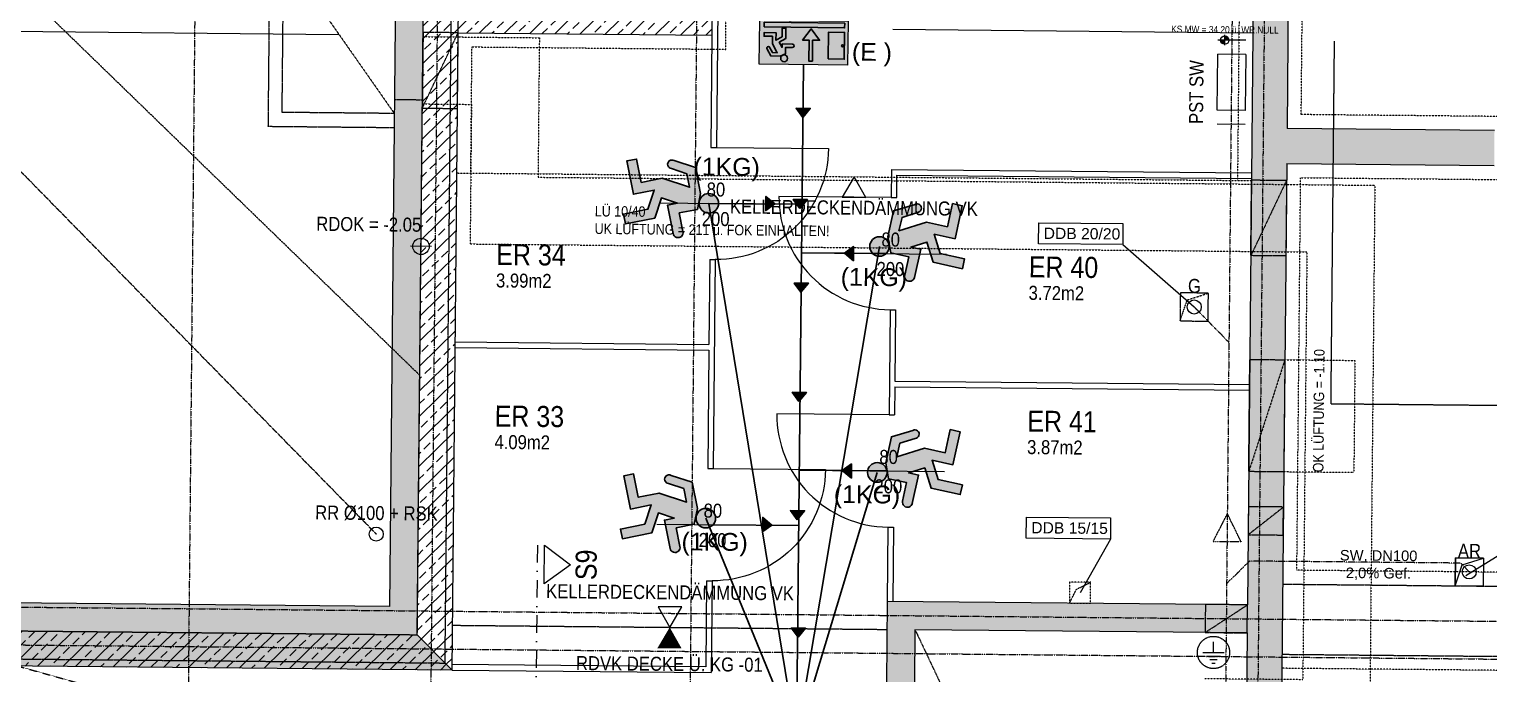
# Model space of a CAD drawing. Header units: millimetres. Extents: x 129024 to 200890, y -97881 to 32593.
# Drawn here: x 173659 to 184072, y -35826 to -31230 of the extents above; entities that cross this region are included whole.
import ezdxf
from ezdxf.enums import TextEntityAlignment as Align

# ---------------------------------------------------------------- set-up
doc = ezdxf.new("R2010")
doc.units = ezdxf.units.MM
for name, pattern in [('ACAD_ISO08W100', [36, 24, -3, 6, -3]), ('DASHDOT', [1, 0.5, -0.25, 0, -0.25]), ('HIDDEN', [0.375, 0.25, -0.125]), ('HIDDEN2', [0.1875, 0.125, -0.0625]), ('STRICHPUNKT', [1, 0.5, -0.25, 0, -0.25]), ('STRICHPUNKTX2', [2, 1, -0.5, 0, -0.5])]:
    doc.linetypes.add(name, pattern=pattern)
for name, color, linetype in [('00-TXT---------M0', 8, 'Continuous'), ('01-HID-G00-Lk2-ENTWÄSSERUNG', 8, 'HIDDEN2'), ('01-SCH-G00-Lk2-M0', 8, 'STRICHPUNKTX2'), ('01-SYM-G00-Lk2-M0', 8, 'Continuous'), ('01-TXT---------M0', 1, 'Continuous'), ('01-TXT---------PP', 1, 'Continuous'), ('01-TXT-G00-Lk2-M0', 1, 'Continuous'), ('02-AXO-G00-Lk2-M0', 8, 'STRICHPUNKT'), ('02-DIM-G00-Lk2-ACHSEN', 251, 'Continuous'), ('02-FIL-G00-Lk2-LILA', 223, 'Continuous'), ('02-FIL-G00-Lk2-STB', 8, 'Continuous'), ('02-HID-G00-Lk2-M0', 8, 'HIDDEN2'), ('02-TWA-G00-Lk2-M0', 4, 'Continuous'), ('02-TWE-G00-Lk2-M0', 8, 'Continuous'), ('02-WDA-G00-Lk2-M0', 8, 'Continuous'), ('02_PKW-G00-Lk2-M0', 6, 'Continuous'), ('03-ANS-G00-Lk2-M0', 8, 'Continuous'), ('03-HID-G00-LK2-M0', 8, 'HIDDEN2'), ('03-SYM-G00-LK2-M0', 8, 'Continuous'), ('03-TXT-G00-Lk2-M0', 8, 'Continuous'), ('05-TXT--------M0', 8, 'Continuous'), ('05-TXT-G00-LK2-M0', 8, 'Continuous'), ('07-RWK-G00-Lk2-M0', 150, 'HIDDEN'), ('07-SAN-G00-Lk2-LÜFTUNGEN', 80, 'HIDDEN2'), ('07-SWK-G00-Lk2-M0', 34, 'STRICHPUNKT'), ('07-SWK-G00-Lk2-TXT', 34, 'Continuous'), ('07-SYM-G00-Lk2-M0', 8, 'Continuous'), ('07-TXT---------M0', 8, 'Continuous'), ('07_SYM-G00-LK2-HLP', 6, 'Continuous')]:
    doc.layers.add(name, color=color, linetype=linetype)
doc.layers.add('E_ERDUNG', color=150, linetype='ACAD_ISO08W100', true_color=0x0f87ff)
doc.styles.add('ARIAL', font='arial.ttf', dxfattribs={"width": 0.85})
doc.styles.add('ET_LEGENDE - Wohnung$0$ROMANS', font='romans.shx', dxfattribs={"width": 0.6})
doc.styles.get("Standard").update_dxf_attribs({"font": 'arial.ttf'})
doc.dimstyles.new('pp chromy&schneider', dxfattribs={"dimscale": 0.005, "dimtxt": 25, "dimasz": 10, "dimexe": 0, "dimexo": 0, "dimgap": 5, "dimtad": 1, "dimdec": 1, "dimlfac": 100, "dimrnd": 0.1, "dimzin": 9, "dimdsep": 46, "dimtxsty": 'ARIAL', "dimblk": 'c&s kote', "dimcen": 0, "dimse1": 1, "dimse2": 1, "dimclrd": 8, "dimclrt": 8, "dimadec": 0, "dimazin": 0, "dimtfac": 0.75, "dimtdec": 1, "dimtix": 1, "dimtmove": 2, "dimatfit": 0, "dimldrblk": 'NONE', "dimfxl": 1, "dimtolj": 1, "dimlwd": -1, "dimarcsym": 0})
pattern_1 = [(44.45009, (103083.84, -85315.77), (-88.93653, 90.66032), []), (44.45009, (103173.64, -85316.63), (-88.93653, 90.66032), [63.5, -31.75])]

# ---------------------------------------------------------------- blocks, each defined once
blk = doc.blocks.new('*U247')
for p, q in [((-98, 0), (98, 0)), ((0, 0), (0, 98)), ((-65, -33), (65, -33)), ((-33, -65), (33, -65)), ((-16, -98), (16, -98))]:
    blk.add_line(p, q)
blk.add_ellipse((0, 0), major_axis=(-104, 104), ratio=1, start_param=3.926991, end_param=10.210176)
at = {"style": 'ET_LEGENDE - Wohnung$0$ROMANS', "width": 0.6, "flags": 1}
for tag, p in [('RAUMBUCHNUMMER', (0, -425)), ('ANLAGE', (0, -575))]:
    blk.add_attdef(tag, text='', height=100, dxfattribs=at).set_placement(p, align=Align.MIDDLE)
for tag, p in [('TEILANLAGE_NR', (0, -725)), ('KOMPONENTE', (0, -875)), ('KOMPONENTE_NR', (0, -1025)), ('BEZEICHNUNG', (0, -1175)), ('TYP', (0, -1325)), ('HERSTELLER', (0, -1475)), ('MODEL', (0, -1625)), ('LEISTUNG_MAX', (0, -1775)), ('SPEZIFISCH_1', (0, -1925)), ('SPEZIFISCH_2', (0, -2075)), ('SPEZIFISCH_3', (0, -2225)), ('SPEZIFISCH_4', (0, -2375)), ('SPEZIFISCH_5', (0, -2525)), ('GEWERKE_CODE', (0, -2675)), ('LV_POS', (0, -2825)), ('ZAEHLER', (0, -2975)), ('PLATZHALTER_1', (0, -3125)), ('PLATZHALTER_2', (0, -3275)), ('PLATZHALTER_3', (0, -3425)), ('JOBLISTE_VDMA', (0, -3575)), ('ET_SPEZIFISCH_1', (0, -3725)), ('ET_SPEZIFISCH_2', (0, -3875)), ('ET_SPEZIFISCH_3', (0, -4025)), ('ET_SPEZIFISCH_4', (0, -4175)), ('ET_SPEZIFISCH_5', (0, -4325)), ('ET_SPEZIFISCH_6', (0, -4475)), ('ET_SPEZIFISCH_7', (0, -4625))]:
    blk.add_attdef(tag, text='', height=100, dxfattribs=at).set_placement(p, align=Align.MIDDLE_CENTER)
blk = doc.blocks.new('01-SQM')
at = {"layer": '01-TXT---------M0', "color": 1, "style": 'ARIAL', "width": 0.85}
blk.add_attdef('ROOM', (0, 0), '', height=0.15, dxfattribs=at)
blk.add_attdef('AREA', text='', height=0.1, dxfattribs=at).set_placement((0, -0.06), align=Align.TOP_LEFT)
at = {"layer": '01-TXT---------PP', "color": 1, "style": 'ARIAL', "width": 0.85}
blk.add_attdef('NR', text='', height=0.15, dxfattribs=at).set_placement((-0.117, 0), align=Align.RIGHT)
blk.add_attdef('FLOOR', text='', height=0.1, dxfattribs=at).set_placement((0, -0.26), align=Align.TOP_LEFT)
blk = doc.blocks.new('05-TXT')
at = {"layer": '05-TXT--------M0'}
blk.add_line((-0.4, 0), (0.4, 0), dxfattribs=at)
at = {"layer": '05-TXT--------M0', "color": 8, "style": 'ARIAL', "width": 0.85}
blk.add_attdef('BREITE', text='', height=0.1, dxfattribs=at).set_placement((0, 0.05), align=Align.CENTER)
blk.add_attdef('HÖHE', text='', height=0.1, rotation=360, dxfattribs=at).set_placement((0, -0.06), align=Align.TOP_CENTER)
blk = doc.blocks.new('03-rar')
blk.add_circle((0, 0), 0.05)
at = {"layer": '01-TXT---------M0', "color": 8, "style": 'ARIAL', "width": 0.85}
blk.add_attdef('RR', text='', height=0.1, dxfattribs=at).set_placement((0, 0.1), align=Align.CENTER)
blk = doc.blocks.new('03-PST')
for p, q in [((0, -0.1), (0, 0.1)), ((0.1, -0.1), (0.1, 0.1)), ((0.1, 0.1), (0.5, 0.1)), ((0.5, -0.1), (0.5, 0.1)), ((0.6, -0.1), (0.6, 0.1)), ((0.5, -0.1), (0.1, -0.1))]:
    blk.add_line(p, q)
at = {"layer": '01-TXT---------M0', "color": 8, "style": 'ARIAL', "width": 0.85}
blk.add_attdef('KS', text='', height=0.1, dxfattribs=at).set_placement((0, 0.3), align=Align.TOP_LEFT)
blk = doc.blocks.new('01-HK1')
for p, q in [((-0.001, -0.074), (-0.001, 0.074)), ((0.074, 0), (-0.075, 0))]:
    blk.add_line(p, q)
blk.add_circle((-0.001, 0), 0.0586)
for points in [[(-0.001, 0.059), (0.041, 0.041), (-0.001, 0)], [(-0.001, 0), (0.058, 0), (0.041, 0.041)], [(-0.059, 0), (-0.042, -0.041), (-0.001, 0)], [(-0.042, -0.041), (-0.001, -0.059), (-0.001, 0)]]:
    blk.add_solid(points)
at = {"layer": '01-TXT---------M0', "color": 8, "style": 'ARIAL', "width": 0.85}
blk.add_attdef('HEIGHT', text='', height=0.1, dxfattribs=at).set_placement((0, 0.2), align=Align.TOP_CENTER)
blk = doc.blocks.new('schnittführung')
at = {"color": 4, "linetype": 'DASHDOT', "ltscale": 0.25}
blk.add_line((0.237, -0.138), (0.237, 1.662), dxfattribs=at)
blk.add_line((0.237, -0.138), (0.237, 1.662), dxfattribs=at)
blk.add_line((0.237, -0.138), (0.237, 1.662), dxfattribs=at)
at = {"color": 4}
blk.add_lwpolyline([(0.187, 0.138), (0.187, -0.138), (0, 0)], close=True, dxfattribs=at)
at = {"layer": '07-TXT---------M0', "color": 9, "style": 'ARIAL', "text_generation_flag": 6, "width": 0.85}
blk.add_attdef('SCHNITT', text='', height=0.15, rotation=270, dxfattribs=at).set_placement((-0.037, 0), align=Align.CENTER)
blk = doc.blocks.new('01-hk4')
blk.add_lwpolyline([(0, 0, 0, 0.270625, 0), (0, 0.234375, 0.270625, 0.270625, 0)], format="xyseb")
at = {"layer": '00-TXT---------M0', "color": 8, "style": 'ARIAL', "width": 0.85}
blk.add_attdef('HEIGHT', text='', height=0.1, dxfattribs=at).set_placement((0, 0.35), align=Align.CENTER)
blk = doc.blocks.new('01-HK2')
for p, q in [((0.098, 0), (-0.098, 0)), ((0, -0.098), (0, 0.098))]:
    blk.add_line(p, q)
blk.add_circle((0, 0), 0.0773)
at = {"layer": '01-TXT---------M0', "color": 8, "style": 'ARIAL', "width": 0.85}
blk.add_attdef('HEIGHT', text='', height=0.1, rotation=360, dxfattribs=at).set_placement((0, 0.132), align=Align.BOTTOM_CENTER)
blk = doc.blocks.new('c&s kote')
at = {"color": 8}
for p, q in [((0, -2), (0, 2)), ((0, 2), (0, -2)), ((-2, 0), (2, 0)), ((2, 0), (-2, 0))]:
    blk.add_line(p, q, dxfattribs=at)
blk.add_circle((0, 0), 0.5, dxfattribs=at)
blk = doc.blocks.new('*D555')
at = {"layer": '02-DIM-G00-Lk2-ACHSEN', "color": 8, "transparency": 16777216}
blk.add_arc((189767, -26285), 378, 359.4577, 89.4425, dxfattribs=at)
at = {"layer": 'Defpoints', "color": 0, "transparency": 16777216}
for p in [(189791, -23821), (158479, -25985), (190096, -26099), (192167, -26308), (189455, -58747)]:
    blk.add_point(p, dxfattribs=at)
at = {"layer": '02-DIM-G00-Lk2-ACHSEN', "color": 8, "transparency": 16777216, "xscale": 0.05, "yscale": 0.05, "zscale": 0.05}
for p, rotation in [((189771, -25907), 179.44630059339), ((190145, -26289), 269.4538743099132)]:
    blk.add_blockref('c&s kote', p, dxfattribs=dict(at, rotation=rotation))
at = {"layer": '02-DIM-G00-Lk2-ACHSEN', "color": 8, "transparency": 16777216, "insert": (190037, -26020), "char_height": 0.125, "attachment_point": 5, "rotation": 314.4501, "style": 'ARIAL'}
blk.add_mtext('\\A1;90.00°', dxfattribs=at)
blk = doc.blocks.new('_None')
blk = doc.blocks.new('*D537')
at = {"layer": '02-DIM-G00-Lk2-ACHSEN', "color": 8, "transparency": 16777216}
blk.add_arc((161316, -55407), 947, 178.7656, 269.4471, dxfattribs=at)
at = {"layer": 'Defpoints', "color": 0, "transparency": 16777216}
for p in [(161622, -23551), (158274, -55341), (160488, -55865), (191881, -56067), (161287, -58477)]:
    blk.add_point(p, dxfattribs=at)
at = {"layer": '02-DIM-G00-Lk2-ACHSEN', "color": 8, "transparency": 16777216, "xscale": 0.05, "yscale": 0.05, "zscale": 0.05}
for p, rotation in [((160370, -55386), 88.76408441988075), ((161307, -56353), 359.4485741282728)]:
    blk.add_blockref('c&s kote', p, dxfattribs=dict(at, rotation=rotation))
at = {"layer": '02-DIM-G00-Lk2-ACHSEN', "color": 8, "transparency": 16777216, "insert": (160637, -56065), "char_height": 0.125, "attachment_point": 5, "rotation": 314.1063, "style": 'ARIAL'}
blk.add_mtext('\\A1;90.69°', dxfattribs=at)
blk = doc.blocks.new('*D538')
at = {"layer": '02-DIM-G00-Lk2-ACHSEN', "color": 8, "transparency": 16777216}
blk.add_arc((189482, -56015), 916, 269.4532, 358.7594, dxfattribs=at)
at = {"layer": 'Defpoints', "color": 0, "transparency": 16777216}
for p in [(189791, -23821), (158274, -55341), (191881, -56067), (189929, -56815), (189455, -58747)]:
    blk.add_point(p, dxfattribs=at)
at = {"layer": '02-DIM-G00-Lk2-ACHSEN', "color": 8, "transparency": 16777216, "xscale": 0.05, "yscale": 0.05, "zscale": 0.05}
for p, rotation in [((190398, -56035), 88.7610078103221), ((189473, -56931), 179.4516507379268)]:
    blk.add_blockref('c&s kote', p, dxfattribs=dict(at, rotation=rotation))
at = {"layer": '02-DIM-G00-Lk2-ACHSEN', "color": 8, "transparency": 16777216, "insert": (190119, -56673), "char_height": 0.125, "attachment_point": 5, "rotation": 44.1063, "style": 'ARIAL'}
blk.add_mtext('\\A1;89.31°', dxfattribs=at)
blk = doc.blocks.new('01-HK3')
blk.add_lwpolyline([(0, 0), (0.0423, 0.0732), (-0.0423, 0.0732)], close=True)
at = {"color": 0, "style": 'ARIAL', "width": 0.85}
blk.add_attdef('HEIGHT', text='', height=0.05, dxfattribs=at).set_placement((0, 0.35), align=Align.TOP_CENTER)
blk = doc.blocks.new('9809550')
at = {"color": 18, "lineweight": 30, "true_color": 0x000000}
for points in [[(423921.7, 99168.8), (423956.8, 99168.8), (423956.8, 99202.9), (423984.5, 99214.5), (424033.7, 99214.5), (424053.8, 99178.3)], [(424040.2, 99170.9), (424025.2, 99196.7), (423999.7, 99196.8), (424026.2, 99150.3), (424026.2, 99110.9), (424070.2, 99110.9), (424070.2, 99092.3), (424007.5, 99092.3), (424007.5, 99131.7), (423975, 99113.1), (423975, 99067), (423956.5, 99067), (423956.5, 99122.4), (423990.5, 99141.9), (423975.1, 99168.8), (423975.1, 99150.2), (423921.7, 99150.3)]]:
    blk.add_lwpolyline(points, dxfattribs=at)
blk.add_circle((423963.6, 99225.9), 18.1, dxfattribs=at)
for centre, radius, start, end in [((424047.8, 99173.1), 7.96, 195.7299, 41.4005), ((423921.7, 99159.5), 9.27, 89.9849, 270.0151)]:
    blk.add_arc(centre, radius, start, end, dxfattribs=at)
blk = doc.blocks.new('RIVO-SIBEL-ARR-down')
h = blk.add_hatch(color=100)
h.paths.add_polyline_path([(3686.69, 1956.46), (3686.69, 1947.63), (3704.36, 1947.63), (3704.36, 1956.46)])
h.paths.add_polyline_path([(3693.72, 1955.75), (3694.43, 1955.76), (3694.43, 1951.52), (3695.72, 1951.52), (3694.04, 1949.27), (3692.34, 1951.53), (3693.72, 1951.53)], flags=16)
h.paths.add_polyline_path([(3690.59, 1955.25), (3690.59, 1949.9), (3687.35, 1949.9), (3687.35, 1955.25)], flags=16)
h.paths.add_polyline_path([(3699.13, 1953.06), (3699.13, 1954.59, -0.30558), (3698.7, 1955.23, -1), (3700.07, 1955.23, -0.302406), (3699.65, 1954.59), (3700.18, 1954.8), (3702.06, 1954.8), (3702.82, 1953.42, -0.97219), (3702.38, 1953), (3701.73, 1954.12), (3700.76, 1954.12), (3701.77, 1952.35), (3701.77, 1950.85), (3703.45, 1950.85), (3703.45, 1950.14), (3701.06, 1950.14), (3701.06, 1951.64), (3699.82, 1950.93), (3699.82, 1949.18), (3699.12, 1949.18), (3699.12, 1951.29), (3700.41, 1952.03), (3699.82, 1953.05), (3699.82, 1952.35), (3697.79, 1952.35, -1), (3697.79, 1953.06)], flags=16)
h.paths.add_polyline_path([(3703.45, 1948.98), (3703.45, 1948.07), (3687.35, 1948.07), (3687.35, 1948.98)], flags=16)
h = blk.add_hatch(color=7)
h.paths.add_polyline_path([(3690.59, 1955.25), (3687.35, 1955.25), (3687.35, 1949.9), (3690.59, 1949.9)])
h.paths.add_polyline_path([(3703.45, 1948.98), (3687.35, 1948.98), (3687.35, 1948.07), (3703.45, 1948.07)])
blk.add_hatch(color=256).paths.add_polyline_path([(3693.72, 1951.53), (3692.34, 1951.53), (3694.04, 1949.27), (3695.72, 1951.52), (3694.43, 1951.52), (3694.43, 1955.76), (3693.72, 1955.75)])
h = blk.add_hatch(color=256)
h.paths.add_polyline_path([(3700.76, 1954.12), (3701.73, 1954.12), (3702.38, 1953, 0.97219), (3702.82, 1953.42), (3702.06, 1954.8), (3700.18, 1954.8), (3699.13, 1954.36), (3699.13, 1953.06), (3697.79, 1953.06, 1), (3697.79, 1952.35), (3699.82, 1952.35), (3699.82, 1953.05), (3700.41, 1952.03), (3699.12, 1951.29), (3699.12, 1949.18), (3699.82, 1949.18), (3699.82, 1950.93), (3701.06, 1951.64), (3701.06, 1950.14), (3703.45, 1950.14), (3703.45, 1950.85), (3701.77, 1950.85), (3701.77, 1952.35)])
h.paths.add_polyline_path([(3698.7, 1955.23, 1), (3700.07, 1955.23, 1)])
blk.add_lwpolyline([(3686.69, 1956.46), (3704.36, 1956.46), (3704.36, 1947.63), (3686.69, 1947.63)], close=True)
at = {"color": 18, "lineweight": 30, "true_color": 0x000000}
for points in [[(3690.59, 1955.25), (3687.35, 1955.25), (3687.35, 1949.9), (3690.59, 1949.9)], [(3703.45, 1948.98), (3687.35, 1948.98), (3687.35, 1948.07), (3703.45, 1948.07)]]:
    blk.add_lwpolyline(points, close=True, dxfattribs=at)
blk.add_lwpolyline([(3693.72, 1955.75), (3693.72, 1951.53), (3692.34, 1951.53), (3694.04, 1949.27), (3695.72, 1951.52), (3694.43, 1951.52), (3694.43, 1955.76), (3693.72, 1955.75)], dxfattribs=at)
blk.add_circle((3687.72, 1952.58), 0.19, dxfattribs=at)
at = {"xscale": 0.0381026673526157, "yscale": 0.0381026673526157, "zscale": 0.0381026673526157}
blk.add_blockref('9809550', (-12454.76, -1825.54), dxfattribs=at)
blk = doc.blocks.new('Fluchtwegpfeil')
at = {"lineweight": 30}
h = blk.add_hatch(color=100, dxfattribs=at)
h.dxf.hatch_style = 1
h.paths.add_polyline_path([(178498, 33031), (178498, 32977), (178563, 32977), (178563, 32978)])
h.paths.add_polyline_path([(178563, 32977), (178498, 32977), (178498, 32930)])
at = {"color": 100, "lineweight": 30}
blk.add_lwpolyline([(178563, 32978), (178498, 33031), (178498, 32930), (178563, 32978)], dxfattribs=at)
blk = doc.blocks.new('750298750')
h = blk.add_hatch(color=3)
h.paths.add_polyline_path([(426943.6, 99576.9), (426968.1, 99576.8), (426982.5, 99552, 1.25347), (426995.6, 99559.2), (426976.3, 99594), (426929, 99594), (426902.3, 99582.8), (426902.3, 99550), (426868.6, 99550, 1), (426868.6, 99532.2), (426919.9, 99532.1), (426919.9, 99550), (426934.8, 99524.1), (426902.1, 99505.4), (426902.1, 99452.1), (426919.8, 99452.1), (426919.8, 99496.4), (426951.1, 99514.3), (426951.1, 99476.4), (427011.4, 99476.4), (427011.4, 99494.3), (426969.1, 99494.3), (426969.1, 99532.2)])
h.paths.add_polyline_path([(426891.5, 99604.9, 1), (426926.3, 99604.9, 1)])
at = {"xscale": 0.9619413167778113, "yscale": 0.9619413167778113, "zscale": 0.9619413167778113}
blk.add_blockref('9809550', (19080.8, 4155.4), dxfattribs=at)

msp = doc.modelspace()

# ---------------------------------------------------------------- hatches: boundary and pattern name
at = {"layer": '02-FIL-G00-Lk2-LILA'}
h = msp.add_hatch(dxfattribs=at)
h.set_pattern_fill('HONEY', color=256, scale=10, angle=106.49662873, style=0)
h.set_pattern_definition([(359.450087, (103083.837, -85315.77), (47.886706, 27.037946), [31.75, -63.5]), (119.450087, (103083.837, -85315.77), (-47.358901, 27.952131), [31.75, -63.5]), (59.450087, (103083.837, -85315.77), (0.527805, 54.990077), [-63.5, 31.75])])
h.paths.add_polyline_path([(176518.4945, -26067.435), (176318.4998, -26065.9222), (176229.4337, -35345.4944), (176427.505, -35547.4047)])
h = msp.add_hatch(dxfattribs=at)
h.set_pattern_fill('HONEY', color=256, scale=12, angle=196.49662873, style=0)
h.set_pattern_definition([(89.450087, (103083.837, -85315.77), (-32.445535, 57.464047), [38.1, -76.2]), (209.450087, (103083.837, -85315.77), (-33.542557, -56.830681), [38.1, -76.2]), (149.450087, (103083.837, -85315.77), (-65.988092, 0.633366), [-76.2, 38.1])])
h.paths.add_polyline_path([(161335.1331, -35202.5377), (161332.596, -35402.5225), (176427.505, -35547.4047), (176229.4337, -35345.4944)])
at = {"layer": '02-FIL-G00-Lk2-STB'}
h = msp.add_hatch(dxfattribs=at)
h.set_pattern_fill('ANSI33', color=256, scale=20, angle=106.49662873, style=0)
h.set_pattern_definition(pattern_1)
h.paths.add_polyline_path([(176515.8032, -26347.8284), (176513.8837, -26547.8192), (176427.505, -35547.4047), (176675.0941, -35799.7926), (176718.7153, -31255.0019), (178528.629, -31272.3736), (178530.5485, -31072.3828), (176720.6349, -31055.0111), (176763.8722, -26550.2186)])
h = msp.add_hatch(dxfattribs=at)
h.set_pattern_fill('ANSI33', color=256, scale=20, angle=106.49662873, style=0)
h.set_pattern_definition(pattern_1)
h.paths.add_polyline_path([(182630.0367, -32187.4527), (184109.9644, -32201.6572), (184112.3638, -31951.6683), (182632.4361, -31937.4639), (182683.598, -26607.0366), (182433.6036, -26604.6371), (182349.8212, -35334.2351), (179779.9396, -35309.5692), (179779.9382, -35309.7157), (179774.373, -35889.5387), (179974.3638, -35891.4582), (179978.0109, -35511.4795), (182347.9029, -35534.2259), (182327.8434, -37624.1299), (182577.8336, -37626.5294), (184057.7597, -37640.7339), (184060.1591, -37390.7454), (182580.233, -37376.5409)])
h = msp.add_hatch(dxfattribs=at)
h.set_pattern_fill('ANSI33', color=256, scale=20, angle=106.49662873, style=0)
h.set_pattern_definition(pattern_1)
h.paths.add_polyline_path([(176427.505, -35547.4047), (168947.8495, -35475.6144), (168945.4501, -35725.6028), (168942.0909, -36075.5867), (167342.1646, -36060.2305), (167345.5238, -35710.2466), (167347.9232, -35460.2581), (161698.1834, -35406.0315), (161895.7748, -35657.9395), (165395.6136, -35691.5312), (165645.6021, -35693.9306), (167195.5307, -35708.807), (167190.7319, -36208.7839), (169090.6444, -36227.0195), (169095.4432, -35727.0425), (176675.0941, -35799.7926)])
h = msp.add_hatch(dxfattribs=at)
h.set_pattern_fill('ANSI33', color=256, scale=20, angle=106.49662873, style=0)
h.set_pattern_definition(pattern_1)
h.paths.add_polyline_path([(172747.6745, -35512.0854), (171127.7491, -35496.5372), (171125.3497, -35746.5257), (172745.2751, -35762.0739)])
h.paths.add_polyline_path([(176427.505, -35547.4047), (172747.6745, -35512.0854), (172745.2751, -35762.0739), (176675.0941, -35799.7926)])

# ---------------------------------------------------------------- linework, layer by layer
at = {"color": 100, "lineweight": 30}
for points in [[(179181.4273, -31483.0716), (179133.3569, -36296.3764)], [(178506.99, -32471.5701), (179171.4889, -32478.2064)], [(179772.8331, -32829.3867), (179168.042, -32823.3467)], [(179777.8037, -34379.505), (179152.563, -34373.2607)], [(178537.8157, -34762.6225), (179148.6135, -34768.7226)]]:
    msp.add_lwpolyline(points, dxfattribs=at)
at = {"color": 4, "lineweight": 30}
for points in [[(178506.99, -32471.5701), (179133.3569, -36296.3764), (179724.4391, -32779.2601)], [(178485.4413, -34716.6706), (179133.3569, -36296.3764), (179708.9758, -34390.3392)]]:
    msp.add_lwpolyline(points, dxfattribs=at)
at = {"layer": '01-HID-G00-Lk2-ENTWÄSSERUNG'}
msp.add_lwpolyline([(169393.5368, -26863.0801), (176445.2602, -33697.5353)], dxfattribs=at)
at = {"layer": '01-TXT-G00-Lk2-M0', "linetype": 'HIDDEN2'}
msp.add_lwpolyline([(175473.9556, -30703.0297), (176263.1694, -31830.6563)], dxfattribs=at)
at = {"layer": '01-TXT-G00-Lk2-M0'}
msp.add_lwpolyline([(173521.431, -31244.315), (175868.5625, -31266.843)], dxfattribs=at)
at = {"layer": '02-AXO-G00-Lk2-M0'}
for points in [[(174911.3476, -23678.6083), (174576.1266, -58604.4414)], [(176641.2679, -23695.2123), (176306.047, -58621.0453)], [(178491.1827, -23712.9679), (178155.9618, -58638.801)], [(182540.9961, -23751.8383), (182205.7752, -58677.6714)], [(158467.3324, -35205.0137), (192078.4158, -35527.6155)], [(158464.741, -35475.0013), (192075.8244, -35797.6031)]]:
    msp.add_lwpolyline(points, dxfattribs=at)
at = {"layer": '02-FIL-G00-Lk2-STB'}
msp.add_lwpolyline([(176427.505, -35547.4047), (176675.0941, -35799.7926)], dxfattribs=at)
at = {"layer": '02-HID-G00-Lk2-M0', "ltscale": 2}
msp.add_line((161408.1968, -35403.2482), (176427.505, -35547.4047), dxfattribs=at)
at = {"layer": '02-HID-G00-Lk2-M0'}
msp.add_line((161606.268, -35605.1585), (176625.5762, -35749.315), dxfattribs=at)
at = {"layer": '02-HID-G00-Lk2-M0', "ltscale": 0.5}
msp.add_line((188022.747, -35838.705), (182595.4917, -35786.6138), dxfattribs=at)
at = {"layer": '02-HID-G00-Lk2-M0'}
for points in [[(176427.505, -35547.4047), (176518.5866, -26057.8418), (188618.0293, -26173.9732), (188331.1791, -56060.1822)], [(176625.5762, -35749.315), (176716.6578, -26259.7521), (188416.1189, -26372.0444), (188133.131, -55855.8576)], [(176264.1292, -31730.6609), (176464.12, -31732.5804)], [(182601.2503, -35186.6414), (188030.9958, -35238.7566)], [(176678.1653, -35479.8073), (179778.0196, -35509.56)], [(182596.4514, -35686.6184), (188026.197, -35738.7335)]]:
    msp.add_lwpolyline(points, dxfattribs=at)
at = {"layer": '02-HID-G00-Lk2-M0', "ltscale": 0.5}
for points in [[(176809.1195, -32255.2425), (176817.751, -31355.9571), (178627.6646, -31373.3288), (178631.5037, -30973.3472), (176821.59, -30955.9755), (176862.428, -26701.1715), (182332.1686, -26753.6705), (182278.8537, -32308.4146)], [(182702.2054, -35087.6058), (182729.0724, -32288.4079), (184209, -32302.6123), (184213.319, -31852.6327), (182733.3913, -31838.4282), (182782.6336, -26707.9918), (188012.3882, -26758.1874), (187931.96, -35137.8014), (182702.2054, -35087.6058)], [(176709.1177, -32254.9559), (182378.8518, -32309.3744)], [(182616.6077, -33586.7151), (183116.5846, -33591.514), (183108.9065, -34391.4771), (182608.9296, -34386.6783)]]:
    msp.add_lwpolyline(points, dxfattribs=at)
at = {"layer": '02-HID-G00-Lk2-M0', "color": 4}
for points in [[(176713.5326, -31794.977), (176718.7153, -31255.0019), (176468.7268, -31252.6025), (176463.5441, -31792.5776)], [(182373.7184, -32844.3498), (182378.9003, -32304.3747), (182628.8923, -32306.7741), (182623.7089, -32846.7492)], [(182358.9385, -34384.2789), (182366.6162, -33584.3157), (182616.6077, -33586.7151), (182608.9296, -34386.6783)], [(182604.6094, -34836.6576), (182606.529, -34636.6668), (182356.5394, -34634.2673), (182354.6199, -34834.2581)], [(182347.9029, -35534.2259), (182349.8224, -35334.2351), (182049.8362, -35331.3558), (182047.9167, -35531.3466)]]:
    msp.add_lwpolyline(points, close=True, dxfattribs=at)
for points in [[(176463.5441, -31792.5776), (176718.7153, -31255.0019)], [(182628.8923, -32306.7741), (182373.7184, -32844.3498)], [(182616.6077, -33586.7151), (182358.9385, -34384.2789)], [(182354.6199, -34834.2581), (182606.529, -34636.6668)], [(182047.9167, -35531.3466), (182349.8224, -35334.2351)]]:
    msp.add_lwpolyline(points, dxfattribs=at)
at = {"layer": '02-TWA-G00-Lk2-M0'}
for p, q in [((182433.6036, -26604.6371), (182349.8212, -35334.2351)), ((182683.598, -26607.0366), (182632.4361, -31937.4639)), ((184112.3638, -31951.6683), (182632.4361, -31937.4639)), ((182712.4279, -31938.2316), (182712.4279, -31938.2316)), ((182630.0367, -32187.4527), (182580.233, -37376.5409)), ((182630.0367, -32187.4527), (184109.9644, -32201.6572)), ((179779.9396, -35309.5692), (179774.373, -35889.5387)), ((179779.9396, -35309.5692), (179779.9382, -35309.7157)), ((182349.8212, -35334.2351), (179779.9396, -35309.5692)), ((179978.0109, -35511.4795), (179974.3638, -35891.4582)), ((182347.9029, -35534.2259), (179978.0109, -35511.4795)), ((182347.9029, -35534.2259), (182306.4402, -39854.0268)), ((176675.0941, -35799.7926), (169095.4432, -35727.0425))]:
    msp.add_line(p, q, dxfattribs=at)
for points in [[(146086.396, -20271.6753), (146010.7087, -25432.5203), (161457.5708, -25551.4713), (161332.596, -35402.5225), (176427.505, -35547.4047)], [(176427.505, -35547.4047), (176518.4945, -26067.435), (171334.6071, -26028.2233), (171424.2247, -20452.0922), (146086.396, -20271.6753), (146014.9034, -25140.9531)], [(176675.0941, -35799.7926), (176763.8722, -26550.2186)], [(178530.5485, -31072.3828), (178528.629, -31272.3736)], [(176718.7153, -31255.0019), (178528.629, -31272.3736)]]:
    msp.add_lwpolyline(points, dxfattribs=at)
at = {"layer": '02-TWA-G00-Lk2-M0', "linetype": 'HIDDEN2'}
for points in [[(176274.8785, -30610.7125), (175374.92, -30602.0746), (175362.2511, -31922.0138), (176262.2097, -31930.6517)], [(176263.1694, -31830.6563), (175463.2063, -31822.9781), (175473.9556, -30703.0297), (176273.9188, -30710.7078)]]:
    msp.add_lwpolyline(points, dxfattribs=at)
at = {"layer": '02-TWE-G00-Lk2-M0'}
for points in [[(178575.2495, -30582.7893), (178560.9491, -32072.7207)], [(179819.0955, -31229.7571), (182388.9752, -31254.423)], [(178528.629, -31272.3736), (178520.9509, -32072.3368)], [(178520.9509, -32072.3368), (178560.9491, -32072.7207)], [(179809.4967, -32229.7117), (179807.577, -32429.7018)], [(179809.4967, -32229.7117), (182379.3773, -32254.3769)], [(179847.577, -32430.0857), (179849.1126, -32270.0931)], [(179849.1126, -32270.0931), (182378.9936, -32294.3751)], [(179807.5788, -32429.7018), (179847.577, -32430.0857)], [(178513.2728, -32872.2999), (178507.4662, -33477.272)], [(178513.2728, -32872.2999), (178553.271, -32872.6838)], [(178553.271, -32872.6838), (178538.9705, -34362.6152)], [(179799.8975, -33229.6649), (179792.7049, -33979.6296)], [(179799.9007, -33229.665), (179839.8989, -33230.0489)], [(179839.8971, -33230.0488), (179835.0064, -33740.0251)], [(176697.1686, -33499.8985), (178507.0823, -33517.2702)], [(176697.5525, -33459.9004), (178507.4662, -33477.272)], [(178507.0823, -33517.2702), (178498.9723, -34362.2313)], [(179834.6225, -33780.0227), (179832.703, -33980.0135)], [(179834.6226, -33780.0227), (182364.5035, -33804.3047)], [(179835.0071, -33740.0252), (182364.8873, -33764.3065)], [(179792.7074, -33979.6296), (179832.7056, -33980.0135)], [(178498.9723, -34362.2313), (178538.9705, -34362.6152)], [(179785.0268, -34779.5927), (179779.9396, -35309.5692)], [(179785.0293, -34779.5927), (179825.0275, -34779.9766)], [(179825.0249, -34779.9766), (179819.9378, -35309.9537)], [(178491.2942, -35162.1944), (178485.3917, -35777.1661)], [(178491.2942, -35162.1944), (178531.2924, -35162.5783)], [(178531.2924, -35162.5783), (178525.0059, -35817.5482)], [(176675.0941, -35799.7926), (178525.0059, -35817.5482)], [(178485.3917, -35777.1661), (176675.478, -35759.7944)]]:
    msp.add_lwpolyline(points, dxfattribs=at)
for points in [[(178560.9491, -32072.7207), (179360.9122, -32080.3988, -0.4142135627), (178553.271, -32872.6838, -1.0000000008)], [(179807.5782, -32429.7018), (179007.6151, -32422.0237, 0.4142135627), (179799.9001, -33229.665, 1.0000000008)], [(179792.7068, -33979.6296), (178992.7436, -33971.9515, 0.4142135627), (179785.0287, -34779.5927, 1.0000000008)], [(178538.9705, -34362.6152), (179338.9336, -34370.2933, -0.4142135627), (178531.2924, -35162.5783, -1.0000000008)]]:
    msp.add_lwpolyline(points, format="xyb", dxfattribs=at)
at = {"layer": '02-WDA-G00-Lk2-M0'}
msp.add_lwpolyline([(176318.4998, -26065.9222), (176229.4337, -35345.4944), (161335.1331, -35202.5377)], dxfattribs=at)
at = {"layer": '02_PKW-G00-Lk2-M0', "linetype": 'HIDDEN'}
msp.add_lwpolyline([(182968.4275, -31314.9871), (182943.6176, -33899.8681), (186743.4425, -33936.3391)], dxfattribs=at)
at = {"layer": '03-ANS-G00-Lk2-M0'}
msp.add_lwpolyline([(183833.1147, -34998.4558), (184033.1055, -35000.3753), (184031.1859, -35200.3661), (183831.1952, -35198.4465)], close=True, dxfattribs=at)
at = {"layer": '03-HID-G00-LK2-M0'}
msp.add_lwpolyline([(182071.1428, -33111.4752), (181871.152, -33109.5557), (181869.2325, -33309.5464), (182069.2233, -33311.466), (182071.1428, -33111.4752)], dxfattribs=at)
at = {"layer": '03-HID-G00-LK2-M0', "ltscale": 0.5}
msp.add_lwpolyline([(181229.8753, -35323.4858), (181231.3149, -35173.4927), (181081.3218, -35172.053), (181079.8822, -35322.0461), (181229.8753, -35323.4858)], close=True, dxfattribs=at)
at = {"layer": '03-TXT-G00-Lk2-M0'}
for points in [[(181459.9326, -32765.576), (180859.9602, -32759.8174), (180861.3999, -32609.8243), (181461.3723, -32615.5829), (181459.9326, -32765.576), (181970.1877, -33210.5108)], [(183906.9115, -35124.1698), (184443.663, -34794.3062), (184445.3426, -34619.3142), (185145.3103, -34626.0326), (185143.6308, -34801.0245), (184443.663, -34794.3062)], [(181371.6524, -34864.8254), (180771.68, -34859.0668), (180773.1196, -34709.0737), (181373.092, -34714.8323), (181371.6524, -34864.8254), (181155.5985, -35247.7694)], [(184033.1055, -35000.3753), (183833.1147, -34998.4558), (183831.1952, -35198.4465), (183882.6325, -35048.9333), (184033.1055, -35000.3753)]]:
    msp.add_lwpolyline(points, dxfattribs=at)
at = {"layer": '03-TXT-G00-Lk2-M0', "linetype": 'HIDDEN2'}
for points in [[(181869.2325, -33309.5464), (181920.6698, -33160.0332), (182071.1428, -33111.4752)], [(181079.8822, -35322.0461), (181130.8396, -35222.5306), (181231.3149, -35173.4927)], [(179978.0109, -35511.4795), (181983.9205, -39750.9267)], [(173575.2368, -35770.0399), (179758.9172, -37499.4683)]]:
    msp.add_lwpolyline(points, dxfattribs=at)
at = {"layer": '07-RWK-G00-Lk2-M0'}
msp.add_line((162417.2576, -20846.4413), (176134.5055, -34829.5595), dxfattribs=at)
at = {"layer": '07-SAN-G00-Lk2-LÜFTUNGEN', "linetype": 'HIDDEN2', "ltscale": 0.5}
for points in [[(176468.4389, -31282.6011), (177298.4007, -31290.5672), (177288.851, -32285.5213), (183258.5704, -32342.8192), (183220.0884, -36352.6345)], [(176463.832, -31762.579), (176813.8159, -31765.9382), (176804.2663, -32760.8924), (182773.9862, -32818.1902), (182744.7169, -35868.0498), (182044.7208, -35861.3311)]]:
    msp.add_lwpolyline(points, dxfattribs=at)
at = {"layer": '07-SWK-G00-Lk2-M0'}
msp.add_line((182271.5414, -27860.647), (182125.8458, -43040.3072), dxfattribs=at)
for points in [[(181970.1877, -33210.5108), (182217.7706, -33462.8925)], [(182206.0616, -34682.8254), (182104.1467, -34881.8564), (182304.1375, -34883.7759), (182206.0616, -34682.8254)], [(182201.2628, -35182.8023), (182364.9435, -35022.2338)], [(183932.1503, -35099.4109), (183870.6175, -35036.6854), (182364.9435, -35022.2338)]]:
    msp.add_lwpolyline(points, dxfattribs=at)
at = {"layer": '07-SWK-G00-Lk2-TXT'}
msp.add_lwpolyline([(183434.4693, -35213.0355, 0, 0, 0), (183134.4831, -35210.1563, 50, 0, 0), (182984.4901, -35208.7166, 0, 0, 0)], format="xyseb", dxfattribs=at)

# ---------------------------------------------------------------- block references
at = {"xscale": 35.63733977160126, "yscale": 35.63733977160126, "zscale": 35.63733977160126, "rotation": 179.2887387316464}
msp.add_blockref('RIVO-SIBEL-ARR-down', (311735.3865, 36599.8838), dxfattribs=at)
at = {"color": 100, "lineweight": 30}
for p, rotation in [((147914.2758, 147012.7543), 269.4500874509939), ((107.6539, -63738.0771), 359.4500874509932), ((147894.1595, 146362.7792), 269.4500874509939), ((358345.5389, -1564.6616), 179.4500874509925), ((147900.8649, 145766.4099), 269.4500874509939), ((147887.4883, 144987.568), 269.4500874509939), ((358330.6665, -3114.1796), 179.4500874509925), ((147874.0774, 144143.2704), 269.4500874509939), ((85.6778, -66027.7137), 359.4500874509932), ((147880.7829, 143305.6733), 269.4500874509939)]:
    msp.add_blockref('Fluchtwegpfeil', p, dxfattribs=dict(at, rotation=rotation))
at = {"color": 102, "lineweight": 30, "true_color": 0x21de37}
for p, xscale, yscale, zscale, rotation in [((122526.9361, -1788069.0823), -4.006823643639402, 4.006823643639398, 4.006823643639398, 281.3067574786874), ((201996.5559, -1789127.8428), 4.006823643639402, 4.006823643639402, 4.006823643639402, 77.59341742337645), ((201981.0926, -1790738.9219), 4.006823643639402, 4.006823643639402, 4.006823643639402, 77.59341742337645), ((122505.3874, -1790314.1828), -4.006823643639402, 4.006823643639398, 4.006823643639398, 281.3067574786874)]:
    msp.add_blockref('750298750', p, dxfattribs=dict(at, xscale=xscale, yscale=yscale, zscale=zscale, rotation=rotation))
at = {"layer": '01-SCH-G00-Lk2-M0'}
ref = msp.add_blockref('schnittführung', (177519.8498, -35047.8593), dxfattribs=dict(at, xscale=1000, yscale=1000, zscale=1000, rotation=179.4500874523841))
ref.add_attrib('SCHNITT', 'S9', dxfattribs={"layer": '07-TXT---------M0', "color": 9, "height": 150, "rotation": 89.45008745, "style": 'ARIAL', "width": 0.85}).set_placement((177557.1073, -35048.2169), align=Align.TOP_CENTER)
at = {"layer": '01-SYM-G00-Lk2-M0'}
ref = msp.add_blockref('01-HK3', (179543.9847, -32282.1651), dxfattribs=dict(at, xscale=2000, yscale=2000, zscale=2000, rotation=179.4500874463949))
ref.add_attrib('HEIGHT', 'KELLERDECKENDÄMMUNG VK', dxfattribs={"layer": '0', "color": 0, "height": 100, "rotation": 179.45008745, "style": 'ARIAL', "text_generation_flag": 6, "width": 0.85}).set_placement((179541.1054, -32582.1513), align=Align.BOTTOM_CENTER)
ref = msp.add_blockref('01-HK2', (176454.0816, -32778.4582), dxfattribs=dict(at, xscale=757.5757580624572, yscale=757.5757580613007, zscale=757.5757580681662, rotation=359.4500874686585))
ref.add_attrib('HEIGHT', 'RDOK = -2.05', dxfattribs={"layer": '01-TXT---------M0', "color": 8, "height": 100, "rotation": 359.45008747, "style": 'ARIAL', "width": 0.85}).set_placement((176454.7939, -32704.2428), align=Align.BOTTOM_RIGHT)
ref = msp.add_blockref('01-HK3', (178228.0924, -35494.6836), dxfattribs=dict(at, xscale=2000.000000000001, yscale=2000.000000000001, zscale=2000.000000000001, rotation=359.4500874476259))
ref.add_attrib('HEIGHT', 'KELLERDECKENDÄMMUNG VK', dxfattribs={"layer": '0', "color": 0, "height": 100, "rotation": 359.45008745, "style": 'ARIAL', "width": 0.85}).set_placement((178230.9717, -35194.6975), align=Align.TOP_CENTER)
ref = msp.add_blockref('01-hk4', (178228.0924, -35494.6836), dxfattribs=dict(at, xscale=-640.0000004476773, yscale=640.0000004059359, zscale=640.0000004327273, rotation=179.4500874466261))
ref.add_attrib('HEIGHT', 'RDVK DECKE Ü. KG -01', dxfattribs={"layer": '00-TXT---------M0', "color": 8, "extrusion": (0, 0, -1), "height": 100, "rotation": 180.54991255, "style": 'ARIAL', "text_generation_flag": 4, "width": 0.85}).set_placement((-178225.5901, -35755.3931), align=Align.MIDDLE_CENTER)
at = {"layer": '01-TXT-G00-Lk2-M0', "xscale": 1000, "yscale": 1000, "zscale": 1000, "rotation": 359.4500874460895}
for p, values in [((176990.203, -32910.9683), {'ROOM': 'ER 34', 'AREA': '3.99m2'}), ((180789.5316, -32999.1525), {'ROOM': 'ER 40', 'AREA': '3.72m2'}), ((176979.1492, -34062.6308), {'ROOM': 'ER 33', 'AREA': '4.09m2'}), ((180778.9742, -34099.1018), {'ROOM': 'ER 41', 'AREA': '3.87m2'})]:
    msp.add_blockref('01-SQM', p, dxfattribs=at).add_auto_attribs(values)
at = {"layer": '03-SYM-G00-LK2-M0', "xscale": 1000, "yscale": 1000, "zscale": 1000, "rotation": 359.4500874506607}
for p, values in [((181970.1877, -33210.5108), {'RR': 'G'}), ((176134.5055, -34829.5595), {'RR': 'RR %%c100 + RSK'}), ((183932.1503, -35099.4109), {'RR': 'AR'})]:
    msp.add_blockref('03-rar', p, dxfattribs=at).add_auto_attribs(values)
at = {"layer": '05-TXT-G00-LK2-M0', "xscale": 1000, "yscale": 1000, "zscale": 1000, "rotation": 359.4500874483813}
for p in [(178557.11, -32472.7022), (179803.7373, -32829.6834), (179788.8658, -34379.6111), (178535.1314, -34762.5968)]:
    msp.add_blockref('05-TXT', p, dxfattribs=at).add_auto_attribs({'BREITE': '80', 'HÖHE': '200'})
at = {"layer": '07-SYM-G00-Lk2-M0', "xscale": 1000, "yscale": 1000, "zscale": 1000, "rotation": 89.45008767434933}
msp.add_blockref('03-PST', (182232.6951, -31907.9532), dxfattribs=at).add_auto_attribs({'KS': 'PST SW'})
at = {"layer": '07_SYM-G00-LK2-HLP', "xscale": 500.0000000000001, "yscale": 500.0000000000001, "zscale": 500.0000000000001, "rotation": 359.4500752420047}
msp.add_blockref('01-HK1', (182188.4559, -31307.5009), dxfattribs=at).add_auto_attribs({'HEIGHT': 'KS MW = 34.20 ü. WR.NULL'})
at = {"layer": 'E_ERDUNG', "xscale": 0.781552838332963, "yscale": 0.781552838332963, "zscale": 0.781552838332963, "rotation": 359.605721898937}
msp.add_blockref('*U247', (182107.6327, -35673.8682), dxfattribs=at)

# ---------------------------------------------------------------- texts
at = {"color": 3, "lineweight": 30, "char_height": 126.96738, "attachment_point": 1, "rotation": 359.45008745}
for s, insert in [('(E )', (179528.5326, -31326.7453)), ('(1KG)', (178399.1646, -32144.6166)), ('(1KG)', (179448.7745, -32931.2699)), ('(1KG)', (179399.996, -34480.7386)), ('(1KG)', (178313.1918, -34818.4567))]:
    msp.add_mtext_dynamic_manual_height_columns(s, width=26879.974359, gutter_width=634.8369, heights=[0], dxfattribs=dict(at, insert=insert))
at = {"layer": '02_PKW-G00-Lk2-M0', "linetype": 'HIDDEN', "insert": (182816.7003, -34388.6725), "char_height": 75, "width": 1717.7, "attachment_point": 1, "rotation": 89.45008745, "style": 'ARIAL'}
msp.add_mtext('OK LÜFTUNG = -1.10', dxfattribs=at)
at = {"layer": '03-TXT-G00-Lk2-M0', "char_height": 80, "width": 913.9, "attachment_point": 6, "rotation": 359.45008745}
for s, insert in [('{\\fArial|b0|i0|c0|p34;DDB 20/20}', (181442.45, -32690.4047)), ('{\\fArial|b0|i0|c0|p34;DDB 15/15}', (181354.1697, -34789.6541))]:
    msp.add_mtext(s, dxfattribs=dict(at, insert=insert))
at = {"layer": '07-SAN-G00-Lk2-LÜFTUNGEN', "linetype": 'HIDDEN2', "ltscale": 0.5, "insert": (177694.2805, -32489.4983), "char_height": 75, "width": 1717.7, "attachment_point": 1, "rotation": 359.45008745, "style": 'ARIAL'}
msp.add_mtext('LÜ 10/40\\PUK LÜFTUNG = 211 ü. FOK EINHALTEN!', dxfattribs=at)
at = {"layer": '07-SWK-G00-Lk2-TXT', "insert": (183284.0243, -35159.2302), "char_height": 75, "width": 799.3, "attachment_point": 8, "rotation": 359.45008745}
msp.add_mtext('{\\fArial|b0|i0|c0|p34;SW, DN100\\P2,0% Gef.}', dxfattribs=at)

# ---------------------------------------------------------------- dimensions: what is measured, and where the dimension line sits
at = {"layer": '02-DIM-G00-Lk2-ACHSEN'}
for base, line1, line2, picture, middle in [((160488.2937, -55865.3913), ((161621.9597, -23551.0557), (161286.7388, -58476.8888)), ((158274.0664, -55340.9152), (191881.2786, -56066.85)), '*D537', (160636.621, -56065.3378)), ((189928.9691, -56814.687), ((189790.6622, -23821.4212), (189455.4413, -58747.2543)), ((158274.0664, -55340.9152), (191881.2786, -56066.85)), '*D538', (190119.3211, -56672.8811)), ((190096.3943, -26099.0327), ((158479.1939, -25984.7041), (192166.906, -26308.0414)), ((189790.6622, -23821.4212), (189455.4413, -58747.2543)), '*D555', (190037.1007, -26020.0582))]:
    dim = msp.add_angular_dim_2l(base=base, line1=line1, line2=line2, dimstyle='pp chromy&schneider', override={"dimzin": 8, "dimadec": 2}, dxfattribs=at)
    dim.commit()
    dim.dimension.update_dxf_attribs({"geometry": picture, "text_midpoint": middle})

doc.saveas('drawing.dxf')
